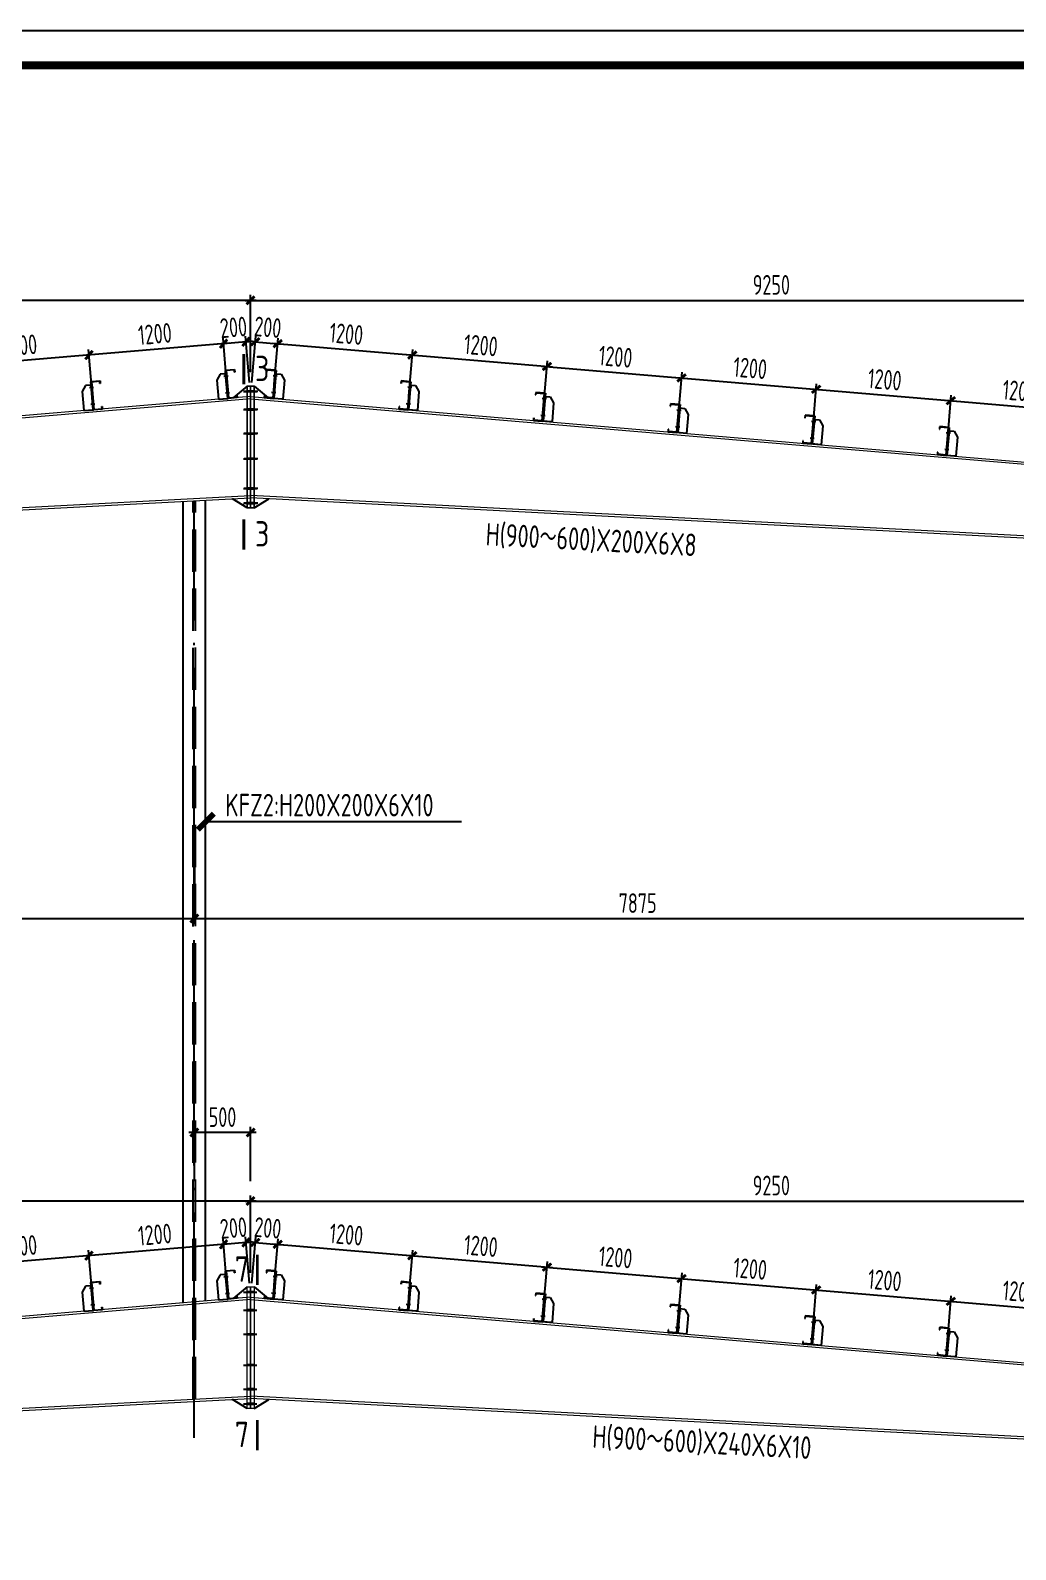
# Model space of a CAD drawing. Extents: x -3102990 to -851544, y -5293060 to -2540151.
# Drawn here: x -1225598 to -1208097, y -2657891 to -2630902 of the extents above; entities that cross this region are included whole.
import ezdxf

# ---------------------------------------------------------------- set-up
doc = ezdxf.new("R2010")
doc.units = 0
doc.header["$LTSCALE"] = 1000
doc.header["$PDMODE"] = 1
doc.linetypes.add('DASH', pattern=[0.35, 0.25, -0.1])
doc.linetypes.add('DOTE', pattern=[2.42, 2, -0.2, 0.02, -0.2])
doc.layers.get('0').update_dxf_attribs({"linetype": 'CONTINUOUS'})
doc.layers.get('Defpoints').update_dxf_attribs({"linetype": 'CONTINUOUS'})
for name, color, linetype in [('10', 7, 'CONTINUOUS'), ('AXIS', 253, 'DOTE'), ('COLU', 7, 'CONTINUOUS'), ('DIM', 3, 'CONTINUOUS'), ('PUB_TITLE', 4, 'CONTINUOUS'), ('REIN', 1, 'CONTINUOUS'), ('TEXT', 7, 'CONTINUOUS'), ('THIN', 7, 'CONTINUOUS'), ('檩托', 151, 'CONTINUOUS')]:
    doc.layers.add(name, color=color, linetype=linetype)
doc.layers.add('yichutu', color=7, linetype='CONTINUOUS', true_color=0xffffff, plot=False)
doc.styles.add('SJQYTEXTSTYLE', font='GBXWXT.shx', dxfattribs={"bigfont": 'GBHZFS.shx'})
doc.styles.add('TSSD_Dimension', font='tssdeng.shx', dxfattribs={"width": 0.7, "bigfont": 'Hztxt.shx'})
doc.styles.add('TSSD_Norm', font='Tssdeng.shx', dxfattribs={"width": 0.75, "bigfont": 'hztxt.shx'})
doc.styles.add('TSSD_Rein', font='Tssdeng.shx', dxfattribs={"width": 0.75, "bigfont": 'hztxt.shx'})
doc.dimstyles.new('SJQY_30_100', dxfattribs={"dimtxt": 350, "dimasz": 100, "dimexe": 250, "dimexo": 250, "dimgap": 100, "dimtad": 1, "dimdec": 0, "dimlfac": 0.3, "dimzin": 0, "dimdsep": 46, "dimtxsty": 'SJQYTEXTSTYLE', "dimblk": 'ARCHTICK', "dimcen": 0, "dimclrd": 256, "dimclre": 256, "dimclrt": 256, "dimadec": 0, "dimazin": 0, "dimtfac": 1, "dimtdec": 0, "dimtix": 1, "dimtmove": 2, "dimatfit": 1, "dimldrblk": 'ARCHTICK', "dimfxl": 1, "dimtvp": 1, "dimtolj": 1, "dimtzin": 0, "dimlwd": -1, "dimlwe": -1, "dimarcsym": 0})
doc.dimstyles.new('TSSD_50_100', dxfattribs={"dimtxt": 350, "dimasz": 100, "dimexe": 100, "dimexo": 250, "dimgap": 100, "dimtad": 1, "dimdec": 0, "dimlfac": 0.5, "dimzin": 0, "dimdsep": 46, "dimtxsty": 'TSSD_Dimension', "dimblk": 'ARCHTICK', "dimcen": 0, "dimdle": 100, "dimclrt": 7, "dimadec": 0, "dimazin": 0, "dimtfac": 1, "dimtdec": 0, "dimtix": 1, "dimtmove": 2, "dimatfit": 3, "dimfxl": 1, "dimtolj": 1, "dimtzin": 0, "dimarcsym": 0})

# ---------------------------------------------------------------- blocks, each defined once
blk = doc.blocks.new('A$C28752233')
at = {"layer": '檩托'}
for p, q in [((-151, 23), (-219, -78)), ((-60, 23), (-151, 23)), ((-60, 83), (-60, 23)), ((-46, 83), (-60, 83)), ((-60, 23), (-60, -417)), ((-46, 83), (111, 83)), ((-46, -417), (-46, 83)), ((-46, -417), (-46, 83)), ((-40, 78), (-40, -411)), ((106, 78), (-40, 78)), ((106, 38), (106, 78)), ((111, 38), (106, 38)), ((111, 83), (111, 38)), ((-219, -78), (-219, -417)), ((-87, -18), (-12, -18)), ((-219, -417), (-46, -417)), ((-87, -316), (-12, -316)), ((111, -417), (-46, -417)), ((-40, -411), (106, -411)), ((106, -372), (111, -372)), ((106, -411), (106, -372)), ((111, -372), (111, -417))]:
    blk.add_line(p, q, dxfattribs=at)
at = {"layer": '檩托', "const_width": 20, "elevation": 793}
blk.add_lwpolyline([(-60, -18), (-40, -18)], dxfattribs=at)
at = {"layer": '檩托', "const_width": 20}
blk.add_lwpolyline([(-60, -316), (-40, -316)], dxfattribs=at)
blk = doc.blocks.new('_ArchTick')
at = {"color": 0, "const_width": 0.5}
blk.add_lwpolyline([(-0.71, -0.71), (0.71, 0.71)], dxfattribs=at)
blk = doc.blocks.new('*D439')
at = {"layer": 'Defpoints', "color": 0, "ltscale": 1.5}
for p in [(-1222167, -2636468), (-1222085, -2637439), (-1221686, -2637405)]:
    blk.add_point(p, dxfattribs=at)
at = {"layer": 'DIM', "color": 0, "lineweight": -2, "ltscale": 1.5}
for p, q in [((-1222167, -2636468), (-1222267, -2636476)), ((-1222106, -2637190), (-1222175, -2636368)), ((-1221768, -2636434), (-1222167, -2636468)), ((-1221707, -2637156), (-1221777, -2636334)), ((-1221768, -2636434), (-1221669, -2636426))]:
    blk.add_line(p, q, dxfattribs=at)
at = {"layer": 'DIM', "color": 0, "lineweight": -2, "ltscale": 1.5, "xscale": 100, "yscale": 100, "zscale": 100}
for p, rotation in [((-1222167, -2636468), 4.844000375071663), ((-1221768, -2636434), 184.8440003750717)]:
    blk.add_blockref('_ArchTick', p, dxfattribs=dict(at, rotation=rotation))
at = {"layer": 'DIM', "color": 7, "ltscale": 1.5, "insert": (-1221991, -2636177), "char_height": 350, "attachment_point": 5, "rotation": 4.844, "style": 'TSSD_Dimension'}
blk.add_mtext('\\A1;200', dxfattribs=at)
blk = doc.blocks.new('*D440')
at = {"layer": 'Defpoints', "color": 0, "ltscale": 1.5}
for p in [(-1224558, -2636670), (-1222085, -2637439), (-1224476, -2637642)]:
    blk.add_point(p, dxfattribs=at)
at = {"layer": 'DIM', "color": 0, "lineweight": -2, "ltscale": 1.5}
for p, q in [((-1222067, -2636459), (-1224658, -2636679)), ((-1222106, -2637190), (-1222175, -2636368)), ((-1224497, -2637392), (-1224567, -2636571))]:
    blk.add_line(p, q, dxfattribs=at)
at = {"layer": 'DIM', "color": 0, "lineweight": -2, "ltscale": 1.5, "xscale": 100, "yscale": 100, "zscale": 100}
for p, rotation in [((-1222167, -2636468), 4.844000375027848), ((-1224558, -2636670), 184.8440003750278)]:
    blk.add_blockref('_ArchTick', p, dxfattribs=dict(at, rotation=rotation))
at = {"layer": 'DIM', "color": 7, "ltscale": 1.5, "insert": (-1223386, -2636295), "char_height": 350, "attachment_point": 5, "rotation": 4.844, "style": 'TSSD_Dimension'}
blk.add_mtext('\\A1;1200', dxfattribs=at)
blk = doc.blocks.new('*D441')
at = {"layer": 'Defpoints', "color": 0, "ltscale": 1.5}
for p in [(-1226950, -2636873), (-1226868, -2637844), (-1224476, -2637642)]:
    blk.add_point(p, dxfattribs=at)
at = {"layer": 'DIM', "color": 0, "lineweight": -2, "ltscale": 1.5}
for p, q in [((-1224459, -2636662), (-1227050, -2636882)), ((-1226889, -2637595), (-1226958, -2636774)), ((-1224497, -2637392), (-1224567, -2636571))]:
    blk.add_line(p, q, dxfattribs=at)
at = {"layer": 'DIM', "color": 0, "lineweight": -2, "ltscale": 1.5, "xscale": 100, "yscale": 100, "zscale": 100}
for p, rotation in [((-1226950, -2636873), 184.8440003750278), ((-1224558, -2636670), 4.844000375027848)]:
    blk.add_blockref('_ArchTick', p, dxfattribs=dict(at, rotation=rotation))
at = {"layer": 'DIM', "color": 7, "ltscale": 1.5, "insert": (-1225777, -2636498), "char_height": 350, "attachment_point": 5, "rotation": 4.844, "style": 'TSSD_Dimension'}
blk.add_mtext('\\A1;1200', dxfattribs=at)
blk = doc.blocks.new('*D450')
at = {"layer": 'Defpoints', "color": 0, "ltscale": 1.5}
for p in [(-1240186, -2635698), (-1240186, -2637225), (-1221686, -2637225)]:
    blk.add_point(p, dxfattribs=at)
at = {"layer": 'DIM', "color": 0, "lineweight": -2, "ltscale": 1.5}
for p, q in [((-1221586, -2635698), (-1240286, -2635698)), ((-1240186, -2636975), (-1240186, -2635598)), ((-1221686, -2636975), (-1221686, -2635598))]:
    blk.add_line(p, q, dxfattribs=at)
at = {"layer": 'DIM', "color": 0, "lineweight": -2, "ltscale": 1.5, "xscale": 100, "yscale": 100, "zscale": 100, "rotation": 180}
blk.add_blockref('_ArchTick', (-1240186, -2635698), dxfattribs=at)
at = {"layer": 'DIM', "color": 0, "lineweight": -2, "ltscale": 1.5, "xscale": 100, "yscale": 100, "zscale": 100}
blk.add_blockref('_ArchTick', (-1221686, -2635698), dxfattribs=at)
at = {"layer": 'DIM', "color": 7, "ltscale": 1.5, "insert": (-1230936, -2635423), "char_height": 350, "attachment_point": 5, "style": 'TSSD_Dimension'}
blk.add_mtext('\\A1;9250', dxfattribs=at)
blk = doc.blocks.new('*D462')
at = {"layer": 'Defpoints', "color": 0, "ltscale": 1.5}
for p in [(-1222167, -2652468), (-1222085, -2653439), (-1221686, -2653405)]:
    blk.add_point(p, dxfattribs=at)
at = {"layer": 'DIM', "color": 0, "lineweight": -2, "ltscale": 1.5}
for p, q in [((-1222106, -2653190), (-1222175, -2652368)), ((-1221768, -2652434), (-1222167, -2652468)), ((-1221707, -2653156), (-1221777, -2652334)), ((-1221768, -2652434), (-1221669, -2652426)), ((-1222167, -2652468), (-1222267, -2652476))]:
    blk.add_line(p, q, dxfattribs=at)
at = {"layer": 'DIM', "color": 0, "lineweight": -2, "ltscale": 1.5, "xscale": 100, "yscale": 100, "zscale": 100}
for p, rotation in [((-1222167, -2652468), 4.844000375071663), ((-1221768, -2652434), 184.8440003750717)]:
    blk.add_blockref('_ArchTick', p, dxfattribs=dict(at, rotation=rotation))
at = {"layer": 'DIM', "color": 7, "ltscale": 1.5, "insert": (-1221991, -2652177), "char_height": 350, "attachment_point": 5, "rotation": 4.844, "style": 'TSSD_Dimension'}
blk.add_mtext('\\A1;200', dxfattribs=at)
blk = doc.blocks.new('*D463')
at = {"layer": 'Defpoints', "color": 0, "ltscale": 1.5}
for p in [(-1224558, -2652670), (-1222085, -2653439), (-1224476, -2653642)]:
    blk.add_point(p, dxfattribs=at)
at = {"layer": 'DIM', "color": 0, "lineweight": -2, "ltscale": 1.5}
for p, q in [((-1222106, -2653190), (-1222175, -2652368)), ((-1222067, -2652459), (-1224658, -2652679)), ((-1224497, -2653392), (-1224567, -2652571))]:
    blk.add_line(p, q, dxfattribs=at)
at = {"layer": 'DIM', "color": 0, "lineweight": -2, "ltscale": 1.5, "xscale": 100, "yscale": 100, "zscale": 100}
for p, rotation in [((-1222167, -2652468), 4.844000375027848), ((-1224558, -2652670), 184.8440003750278)]:
    blk.add_blockref('_ArchTick', p, dxfattribs=dict(at, rotation=rotation))
at = {"layer": 'DIM', "color": 7, "ltscale": 1.5, "insert": (-1223386, -2652295), "char_height": 350, "attachment_point": 5, "rotation": 4.844, "style": 'TSSD_Dimension'}
blk.add_mtext('\\A1;1200', dxfattribs=at)
blk = doc.blocks.new('*D464')
at = {"layer": 'Defpoints', "color": 0, "ltscale": 1.5}
for p in [(-1226950, -2652873), (-1224476, -2653642), (-1226868, -2653844)]:
    blk.add_point(p, dxfattribs=at)
at = {"layer": 'DIM', "color": 0, "lineweight": -2, "ltscale": 1.5}
for p, q in [((-1224459, -2652662), (-1227050, -2652882)), ((-1224497, -2653392), (-1224567, -2652571)), ((-1226889, -2653595), (-1226958, -2652774))]:
    blk.add_line(p, q, dxfattribs=at)
at = {"layer": 'DIM', "color": 0, "lineweight": -2, "ltscale": 1.5, "xscale": 100, "yscale": 100, "zscale": 100}
for p, rotation in [((-1224558, -2652670), 4.844000375027848), ((-1226950, -2652873), 184.8440003750278)]:
    blk.add_blockref('_ArchTick', p, dxfattribs=dict(at, rotation=rotation))
at = {"layer": 'DIM', "color": 7, "ltscale": 1.5, "insert": (-1225777, -2652498), "char_height": 350, "attachment_point": 5, "rotation": 4.844, "style": 'TSSD_Dimension'}
blk.add_mtext('\\A1;1200', dxfattribs=at)
blk = doc.blocks.new('*D473')
at = {"layer": 'Defpoints', "color": 0, "ltscale": 1.5}
for p in [(-1240186, -2651698), (-1240186, -2653225), (-1221686, -2653225)]:
    blk.add_point(p, dxfattribs=at)
at = {"layer": 'DIM', "color": 0, "lineweight": -2, "ltscale": 1.5}
for p, q in [((-1240186, -2652975), (-1240186, -2651598)), ((-1221686, -2652975), (-1221686, -2651598)), ((-1221586, -2651698), (-1240286, -2651698))]:
    blk.add_line(p, q, dxfattribs=at)
at = {"layer": 'DIM', "color": 0, "lineweight": -2, "ltscale": 1.5, "xscale": 100, "yscale": 100, "zscale": 100, "rotation": 180}
blk.add_blockref('_ArchTick', (-1240186, -2651698), dxfattribs=at)
at = {"layer": 'DIM', "color": 0, "lineweight": -2, "ltscale": 1.5, "xscale": 100, "yscale": 100, "zscale": 100}
blk.add_blockref('_ArchTick', (-1221686, -2651698), dxfattribs=at)
at = {"layer": 'DIM', "color": 7, "ltscale": 1.5, "insert": (-1230936, -2651423), "char_height": 350, "attachment_point": 5, "style": 'TSSD_Dimension'}
blk.add_mtext('\\A1;9250', dxfattribs=at)
blk = doc.blocks.new('*D478')
at = {"layer": 'Defpoints', "color": 0, "ltscale": 1.5}
for p in [(-1221205, -2636468), (-1221686, -2637405), (-1221288, -2637439)]:
    blk.add_point(p, dxfattribs=at)
at = {"layer": 'DIM', "color": 0, "lineweight": -2, "ltscale": 1.5}
for p, q in [((-1221604, -2636434), (-1221703, -2636426)), ((-1221665, -2637156), (-1221595, -2636334)), ((-1221604, -2636434), (-1221205, -2636468)), ((-1221266, -2637190), (-1221197, -2636368)), ((-1221205, -2636468), (-1221106, -2636476))]:
    blk.add_line(p, q, dxfattribs=at)
at = {"layer": 'DIM', "color": 0, "lineweight": -2, "ltscale": 1.5, "xscale": 100, "yscale": 100, "zscale": 100}
for p, rotation in [((-1221604, -2636434), 355.1559996249284), ((-1221205, -2636468), 175.1559996249283)]:
    blk.add_blockref('_ArchTick', p, dxfattribs=dict(at, rotation=rotation))
at = {"layer": 'DIM', "color": 7, "ltscale": 1.5, "insert": (-1221381, -2636177), "char_height": 350, "attachment_point": 5, "rotation": 355.156, "style": 'TSSD_Dimension'}
blk.add_mtext('\\A1;200', dxfattribs=at)
blk = doc.blocks.new('*D479')
at = {"layer": 'Defpoints', "color": 0, "ltscale": 1.5}
for p in [(-1218814, -2636670), (-1221288, -2637439), (-1218896, -2637642)]:
    blk.add_point(p, dxfattribs=at)
at = {"layer": 'DIM', "color": 0, "lineweight": -2, "ltscale": 1.5}
for p, q in [((-1221305, -2636459), (-1218714, -2636679)), ((-1221266, -2637190), (-1221197, -2636368)), ((-1218875, -2637392), (-1218805, -2636571))]:
    blk.add_line(p, q, dxfattribs=at)
at = {"layer": 'DIM', "color": 0, "lineweight": -2, "ltscale": 1.5, "xscale": 100, "yscale": 100, "zscale": 100}
for p, rotation in [((-1221205, -2636468), 175.1559996245568), ((-1218814, -2636670), 355.1559996245568)]:
    blk.add_blockref('_ArchTick', p, dxfattribs=dict(at, rotation=rotation))
at = {"layer": 'DIM', "color": 7, "ltscale": 1.5, "insert": (-1219986, -2636295), "char_height": 350, "attachment_point": 5, "rotation": 355.156, "style": 'TSSD_Dimension'}
blk.add_mtext('\\A1;1200', dxfattribs=at)
blk = doc.blocks.new('*D480')
at = {"layer": 'Defpoints', "color": 0, "ltscale": 1.5}
for p in [(-1216422, -2636873), (-1218896, -2637642), (-1216505, -2637844)]:
    blk.add_point(p, dxfattribs=at)
at = {"layer": 'DIM', "color": 0, "lineweight": -2, "ltscale": 1.5}
for p, q in [((-1218913, -2636662), (-1216323, -2636882)), ((-1218875, -2637392), (-1218805, -2636571)), ((-1216484, -2637595), (-1216414, -2636774))]:
    blk.add_line(p, q, dxfattribs=at)
at = {"layer": 'DIM', "color": 0, "lineweight": -2, "ltscale": 1.5, "xscale": 100, "yscale": 100, "zscale": 100}
for p, rotation in [((-1218814, -2636670), 175.1559996245568), ((-1216422, -2636873), 355.1559996245568)]:
    blk.add_blockref('_ArchTick', p, dxfattribs=dict(at, rotation=rotation))
at = {"layer": 'DIM', "color": 7, "ltscale": 1.5, "insert": (-1217595, -2636498), "char_height": 350, "attachment_point": 5, "rotation": 355.156, "style": 'TSSD_Dimension'}
blk.add_mtext('\\A1;1200', dxfattribs=at)
blk = doc.blocks.new('*D481')
at = {"layer": 'Defpoints', "color": 0, "ltscale": 1.5}
for p in [(-1214031, -2637076), (-1216505, -2637844), (-1214113, -2638047)]:
    blk.add_point(p, dxfattribs=at)
at = {"layer": 'DIM', "color": 0, "lineweight": -2, "ltscale": 1.5}
for p, q in [((-1216484, -2637595), (-1216414, -2636774)), ((-1216522, -2636865), (-1213931, -2637084)), ((-1214092, -2637798), (-1214023, -2636976))]:
    blk.add_line(p, q, dxfattribs=at)
at = {"layer": 'DIM', "color": 0, "lineweight": -2, "ltscale": 1.5, "xscale": 100, "yscale": 100, "zscale": 100}
for p, rotation in [((-1216422, -2636873), 175.1559996245568), ((-1214031, -2637076), 355.1559996245568)]:
    blk.add_blockref('_ArchTick', p, dxfattribs=dict(at, rotation=rotation))
at = {"layer": 'DIM', "color": 7, "ltscale": 1.5, "insert": (-1215203, -2636700), "char_height": 350, "attachment_point": 5, "rotation": 355.156, "style": 'TSSD_Dimension'}
blk.add_mtext('\\A1;1200', dxfattribs=at)
blk = doc.blocks.new('*D482')
at = {"layer": 'Defpoints', "color": 0, "ltscale": 1.5}
for p in [(-1211640, -2637278), (-1214113, -2638047), (-1211722, -2638250)]:
    blk.add_point(p, dxfattribs=at)
at = {"layer": 'DIM', "color": 0, "lineweight": -2, "ltscale": 1.5}
for p, q in [((-1214092, -2637798), (-1214023, -2636976)), ((-1214131, -2637067), (-1211540, -2637287)), ((-1211701, -2638000), (-1211631, -2637179))]:
    blk.add_line(p, q, dxfattribs=at)
at = {"layer": 'DIM', "color": 0, "lineweight": -2, "ltscale": 1.5, "xscale": 100, "yscale": 100, "zscale": 100}
for p, rotation in [((-1214031, -2637076), 175.1559996245568), ((-1211640, -2637278), 355.1559996245568)]:
    blk.add_blockref('_ArchTick', p, dxfattribs=dict(at, rotation=rotation))
at = {"layer": 'DIM', "color": 7, "ltscale": 1.5, "insert": (-1212812, -2636903), "char_height": 350, "attachment_point": 5, "rotation": 355.156, "style": 'TSSD_Dimension'}
blk.add_mtext('\\A1;1200', dxfattribs=at)
blk = doc.blocks.new('*D483')
at = {"layer": 'Defpoints', "color": 0, "ltscale": 1.5}
for p in [(-1209248, -2637481), (-1211722, -2638250), (-1209330, -2638452)]:
    blk.add_point(p, dxfattribs=at)
at = {"layer": 'DIM', "color": 0, "lineweight": -2, "ltscale": 1.5}
for p, q in [((-1211739, -2637270), (-1209148, -2637490)), ((-1211701, -2638000), (-1211631, -2637179)), ((-1209309, -2638203), (-1209240, -2637382))]:
    blk.add_line(p, q, dxfattribs=at)
at = {"layer": 'DIM', "color": 0, "lineweight": -2, "ltscale": 1.5, "xscale": 100, "yscale": 100, "zscale": 100}
for p, rotation in [((-1211640, -2637278), 175.1559996245568), ((-1209248, -2637481), 355.1559996245568)]:
    blk.add_blockref('_ArchTick', p, dxfattribs=dict(at, rotation=rotation))
at = {"layer": 'DIM', "color": 7, "ltscale": 1.5, "insert": (-1210421, -2637106), "char_height": 350, "attachment_point": 5, "rotation": 355.156, "style": 'TSSD_Dimension'}
blk.add_mtext('\\A1;1200', dxfattribs=at)
blk = doc.blocks.new('*D484')
at = {"layer": 'Defpoints', "color": 0, "ltscale": 1.5}
for p in [(-1206857, -2637684), (-1209330, -2638452), (-1206939, -2638655)]:
    blk.add_point(p, dxfattribs=at)
at = {"layer": 'DIM', "color": 0, "lineweight": -2, "ltscale": 1.5}
for p, q in [((-1209348, -2637473), (-1206757, -2637692)), ((-1209309, -2638203), (-1209240, -2637382)), ((-1206918, -2638406), (-1206848, -2637584))]:
    blk.add_line(p, q, dxfattribs=at)
at = {"layer": 'DIM', "color": 0, "lineweight": -2, "ltscale": 1.5, "xscale": 100, "yscale": 100, "zscale": 100}
for p, rotation in [((-1209248, -2637481), 175.1559996245568), ((-1206857, -2637684), 355.1559996245568)]:
    blk.add_blockref('_ArchTick', p, dxfattribs=dict(at, rotation=rotation))
at = {"layer": 'DIM', "color": 7, "ltscale": 1.5, "insert": (-1208029, -2637308), "char_height": 350, "attachment_point": 5, "rotation": 355.156, "style": 'TSSD_Dimension'}
blk.add_mtext('\\A1;1200', dxfattribs=at)
blk = doc.blocks.new('*D489')
at = {"layer": 'Defpoints', "color": 0, "ltscale": 1.5}
for p in [(-1203186, -2635698), (-1221686, -2637225), (-1203186, -2637225)]:
    blk.add_point(p, dxfattribs=at)
at = {"layer": 'DIM', "color": 0, "lineweight": -2, "ltscale": 1.5}
for p, q in [((-1221786, -2635698), (-1203086, -2635698)), ((-1221686, -2636975), (-1221686, -2635598)), ((-1203186, -2636975), (-1203186, -2635598))]:
    blk.add_line(p, q, dxfattribs=at)
at = {"layer": 'DIM', "color": 0, "lineweight": -2, "ltscale": 1.5, "xscale": 100, "yscale": 100, "zscale": 100, "rotation": 180}
blk.add_blockref('_ArchTick', (-1221686, -2635698), dxfattribs=at)
at = {"layer": 'DIM', "color": 0, "lineweight": -2, "ltscale": 1.5, "xscale": 100, "yscale": 100, "zscale": 100}
blk.add_blockref('_ArchTick', (-1203186, -2635698), dxfattribs=at)
at = {"layer": 'DIM', "color": 7, "ltscale": 1.5, "insert": (-1212436, -2635423), "char_height": 350, "attachment_point": 5, "style": 'TSSD_Dimension'}
blk.add_mtext('\\A1;9250', dxfattribs=at)
blk = doc.blocks.new('*D503')
at = {"layer": 'Defpoints', "color": 0, "ltscale": 1.5}
for p in [(-1221205, -2652468), (-1221686, -2653405), (-1221288, -2653439)]:
    blk.add_point(p, dxfattribs=at)
at = {"layer": 'DIM', "color": 0, "lineweight": -2, "ltscale": 1.5}
for p, q in [((-1221604, -2652434), (-1221703, -2652426)), ((-1221665, -2653156), (-1221595, -2652334)), ((-1221604, -2652434), (-1221205, -2652468)), ((-1221266, -2653190), (-1221197, -2652368)), ((-1221205, -2652468), (-1221106, -2652476))]:
    blk.add_line(p, q, dxfattribs=at)
at = {"layer": 'DIM', "color": 0, "lineweight": -2, "ltscale": 1.5, "xscale": 100, "yscale": 100, "zscale": 100}
for p, rotation in [((-1221604, -2652434), 355.1559996249284), ((-1221205, -2652468), 175.1559996249283)]:
    blk.add_blockref('_ArchTick', p, dxfattribs=dict(at, rotation=rotation))
at = {"layer": 'DIM', "color": 7, "ltscale": 1.5, "insert": (-1221381, -2652177), "char_height": 350, "attachment_point": 5, "rotation": 355.156, "style": 'TSSD_Dimension'}
blk.add_mtext('\\A1;200', dxfattribs=at)
blk = doc.blocks.new('*D504')
at = {"layer": 'Defpoints', "color": 0, "ltscale": 1.5}
for p in [(-1218814, -2652670), (-1221288, -2653439), (-1218896, -2653642)]:
    blk.add_point(p, dxfattribs=at)
at = {"layer": 'DIM', "color": 0, "lineweight": -2, "ltscale": 1.5}
for p, q in [((-1221266, -2653190), (-1221197, -2652368)), ((-1221305, -2652459), (-1218714, -2652679)), ((-1218875, -2653392), (-1218805, -2652571))]:
    blk.add_line(p, q, dxfattribs=at)
at = {"layer": 'DIM', "color": 0, "lineweight": -2, "ltscale": 1.5, "xscale": 100, "yscale": 100, "zscale": 100}
for p, rotation in [((-1221205, -2652468), 175.1559996247644), ((-1218814, -2652670), 355.1559996247644)]:
    blk.add_blockref('_ArchTick', p, dxfattribs=dict(at, rotation=rotation))
at = {"layer": 'DIM', "color": 7, "ltscale": 1.5, "insert": (-1219986, -2652295), "char_height": 350, "attachment_point": 5, "rotation": 355.156, "style": 'TSSD_Dimension'}
blk.add_mtext('\\A1;1200', dxfattribs=at)
blk = doc.blocks.new('*D505')
at = {"layer": 'Defpoints', "color": 0, "ltscale": 1.5}
for p in [(-1216422, -2652873), (-1218896, -2653642), (-1216505, -2653844)]:
    blk.add_point(p, dxfattribs=at)
at = {"layer": 'DIM', "color": 0, "lineweight": -2, "ltscale": 1.5}
for p, q in [((-1218913, -2652662), (-1216323, -2652882)), ((-1218875, -2653392), (-1218805, -2652571)), ((-1216484, -2653595), (-1216414, -2652774))]:
    blk.add_line(p, q, dxfattribs=at)
at = {"layer": 'DIM', "color": 0, "lineweight": -2, "ltscale": 1.5, "xscale": 100, "yscale": 100, "zscale": 100}
for p, rotation in [((-1218814, -2652670), 175.1559996247644), ((-1216422, -2652873), 355.1559996247644)]:
    blk.add_blockref('_ArchTick', p, dxfattribs=dict(at, rotation=rotation))
at = {"layer": 'DIM', "color": 7, "ltscale": 1.5, "insert": (-1217595, -2652498), "char_height": 350, "attachment_point": 5, "rotation": 355.156, "style": 'TSSD_Dimension'}
blk.add_mtext('\\A1;1200', dxfattribs=at)
blk = doc.blocks.new('*D506')
at = {"layer": 'Defpoints', "color": 0, "ltscale": 1.5}
for p in [(-1214031, -2653076), (-1216505, -2653844), (-1214113, -2654047)]:
    blk.add_point(p, dxfattribs=at)
at = {"layer": 'DIM', "color": 0, "lineweight": -2, "ltscale": 1.5}
for p, q in [((-1216522, -2652865), (-1213931, -2653084)), ((-1216484, -2653595), (-1216414, -2652774)), ((-1214092, -2653798), (-1214023, -2652976))]:
    blk.add_line(p, q, dxfattribs=at)
at = {"layer": 'DIM', "color": 0, "lineweight": -2, "ltscale": 1.5, "xscale": 100, "yscale": 100, "zscale": 100}
for p, rotation in [((-1216422, -2652873), 175.1559996247644), ((-1214031, -2653076), 355.1559996247644)]:
    blk.add_blockref('_ArchTick', p, dxfattribs=dict(at, rotation=rotation))
at = {"layer": 'DIM', "color": 7, "ltscale": 1.5, "insert": (-1215203, -2652700), "char_height": 350, "attachment_point": 5, "rotation": 355.156, "style": 'TSSD_Dimension'}
blk.add_mtext('\\A1;1200', dxfattribs=at)
blk = doc.blocks.new('*D507')
at = {"layer": 'Defpoints', "color": 0, "ltscale": 1.5}
for p in [(-1211640, -2653278), (-1214113, -2654047), (-1211722, -2654250)]:
    blk.add_point(p, dxfattribs=at)
at = {"layer": 'DIM', "color": 0, "lineweight": -2, "ltscale": 1.5}
for p, q in [((-1214092, -2653798), (-1214023, -2652976)), ((-1214131, -2653067), (-1211540, -2653287)), ((-1211701, -2654000), (-1211631, -2653179))]:
    blk.add_line(p, q, dxfattribs=at)
at = {"layer": 'DIM', "color": 0, "lineweight": -2, "ltscale": 1.5, "xscale": 100, "yscale": 100, "zscale": 100}
for p, rotation in [((-1214031, -2653076), 175.1559996245568), ((-1211640, -2653278), 355.1559996245568)]:
    blk.add_blockref('_ArchTick', p, dxfattribs=dict(at, rotation=rotation))
at = {"layer": 'DIM', "color": 7, "ltscale": 1.5, "insert": (-1212812, -2652903), "char_height": 350, "attachment_point": 5, "rotation": 355.156, "style": 'TSSD_Dimension'}
blk.add_mtext('\\A1;1200', dxfattribs=at)
blk = doc.blocks.new('*D508')
at = {"layer": 'Defpoints', "color": 0, "ltscale": 1.5}
for p in [(-1209248, -2653481), (-1211722, -2654250), (-1209330, -2654452)]:
    blk.add_point(p, dxfattribs=at)
at = {"layer": 'DIM', "color": 0, "lineweight": -2, "ltscale": 1.5}
for p, q in [((-1211701, -2654000), (-1211631, -2653179)), ((-1211739, -2653270), (-1209148, -2653490)), ((-1209309, -2654203), (-1209240, -2653382))]:
    blk.add_line(p, q, dxfattribs=at)
at = {"layer": 'DIM', "color": 0, "lineweight": -2, "ltscale": 1.5, "xscale": 100, "yscale": 100, "zscale": 100}
for p, rotation in [((-1211640, -2653278), 175.1559996245568), ((-1209248, -2653481), 355.1559996245568)]:
    blk.add_blockref('_ArchTick', p, dxfattribs=dict(at, rotation=rotation))
at = {"layer": 'DIM', "color": 7, "ltscale": 1.5, "insert": (-1210421, -2653106), "char_height": 350, "attachment_point": 5, "rotation": 355.156, "style": 'TSSD_Dimension'}
blk.add_mtext('\\A1;1200', dxfattribs=at)
blk = doc.blocks.new('*D509')
at = {"layer": 'Defpoints', "color": 0, "ltscale": 1.5}
for p in [(-1206857, -2653684), (-1209330, -2654452), (-1206939, -2654655)]:
    blk.add_point(p, dxfattribs=at)
at = {"layer": 'DIM', "color": 0, "lineweight": -2, "ltscale": 1.5}
for p, q in [((-1209348, -2653473), (-1206757, -2653692)), ((-1209309, -2654203), (-1209240, -2653382)), ((-1206918, -2654406), (-1206848, -2653584))]:
    blk.add_line(p, q, dxfattribs=at)
at = {"layer": 'DIM', "color": 0, "lineweight": -2, "ltscale": 1.5, "xscale": 100, "yscale": 100, "zscale": 100}
for p, rotation in [((-1209248, -2653481), 175.1559996245568), ((-1206857, -2653684), 355.1559996245568)]:
    blk.add_blockref('_ArchTick', p, dxfattribs=dict(at, rotation=rotation))
at = {"layer": 'DIM', "color": 7, "ltscale": 1.5, "insert": (-1208029, -2653308), "char_height": 350, "attachment_point": 5, "rotation": 355.156, "style": 'TSSD_Dimension'}
blk.add_mtext('\\A1;1200', dxfattribs=at)
blk = doc.blocks.new('*D514')
at = {"layer": 'Defpoints', "color": 0, "ltscale": 1.5}
for p in [(-1203186, -2651698), (-1221686, -2653225), (-1203186, -2653225)]:
    blk.add_point(p, dxfattribs=at)
at = {"layer": 'DIM', "color": 0, "lineweight": -2, "ltscale": 1.5}
for p, q in [((-1221686, -2652975), (-1221686, -2651598)), ((-1203186, -2652975), (-1203186, -2651598)), ((-1221786, -2651698), (-1203086, -2651698))]:
    blk.add_line(p, q, dxfattribs=at)
at = {"layer": 'DIM', "color": 0, "lineweight": -2, "ltscale": 1.5, "xscale": 100, "yscale": 100, "zscale": 100, "rotation": 180}
blk.add_blockref('_ArchTick', (-1221686, -2651698), dxfattribs=at)
at = {"layer": 'DIM', "color": 0, "lineweight": -2, "ltscale": 1.5, "xscale": 100, "yscale": 100, "zscale": 100}
blk.add_blockref('_ArchTick', (-1203186, -2651698), dxfattribs=at)
at = {"layer": 'DIM', "color": 7, "ltscale": 1.5, "insert": (-1212436, -2651423), "char_height": 350, "attachment_point": 5, "style": 'TSSD_Dimension'}
blk.add_mtext('\\A1;9250', dxfattribs=at)
blk = doc.blocks.new('*D520')
at = {"layer": 'Defpoints', "color": 0, "ltscale": 1.5}
for p in [(-1234386, -2645398), (-1222686, -2645398), (-1222686, -2646681)]:
    blk.add_point(p, dxfattribs=at)
at = {"layer": 'DIM', "color": 0, "lineweight": -2, "ltscale": 1.5}
for p, q in [((-1234386, -2645648), (-1234386, -2646781)), ((-1222686, -2645648), (-1222686, -2646781)), ((-1234486, -2646681), (-1222586, -2646681))]:
    blk.add_line(p, q, dxfattribs=at)
at = {"layer": 'DIM', "color": 0, "lineweight": -2, "ltscale": 1.5, "xscale": 100, "yscale": 100, "zscale": 100, "rotation": 180}
blk.add_blockref('_ArchTick', (-1234386, -2646681), dxfattribs=at)
at = {"layer": 'DIM', "color": 0, "lineweight": -2, "ltscale": 1.5, "xscale": 100, "yscale": 100, "zscale": 100}
blk.add_blockref('_ArchTick', (-1222686, -2646681), dxfattribs=at)
at = {"layer": 'DIM', "color": 7, "ltscale": 1.5, "insert": (-1228536, -2646406), "char_height": 350, "attachment_point": 5, "style": 'TSSD_Dimension'}
blk.add_mtext('\\A1;5850', dxfattribs=at)
blk = doc.blocks.new('*D521')
at = {"layer": 'Defpoints', "color": 0, "ltscale": 1.5}
for p in [(-1222686, -2645398), (-1206936, -2645398), (-1206936, -2646681)]:
    blk.add_point(p, dxfattribs=at)
at = {"layer": 'DIM', "color": 0, "lineweight": -2, "ltscale": 1.5}
for p, q in [((-1222686, -2645648), (-1222686, -2646781)), ((-1206936, -2645648), (-1206936, -2646781)), ((-1222786, -2646681), (-1206836, -2646681))]:
    blk.add_line(p, q, dxfattribs=at)
at = {"layer": 'DIM', "color": 0, "lineweight": -2, "ltscale": 1.5, "xscale": 100, "yscale": 100, "zscale": 100, "rotation": 180}
blk.add_blockref('_ArchTick', (-1222686, -2646681), dxfattribs=at)
at = {"layer": 'DIM', "color": 0, "lineweight": -2, "ltscale": 1.5, "xscale": 100, "yscale": 100, "zscale": 100}
blk.add_blockref('_ArchTick', (-1206936, -2646681), dxfattribs=at)
at = {"layer": 'DIM', "color": 7, "ltscale": 1.5, "insert": (-1214811, -2646406), "char_height": 350, "attachment_point": 5, "style": 'TSSD_Dimension'}
blk.add_mtext('\\A1;7875', dxfattribs=at)
blk = doc.blocks.new('*D2394')
at = {"layer": 'Defpoints', "color": 0, "ltscale": 1.5}
for p in [(-1222686, -2650483), (-1222686, -2651598), (-1221686, -2651598)]:
    blk.add_point(p, dxfattribs=at)
at = {"layer": 'DIM', "color": 0, "lineweight": -2, "ltscale": 1.5}
for p, q in [((-1221586, -2650483), (-1222786, -2650483)), ((-1222686, -2651348), (-1222686, -2650383)), ((-1221686, -2651348), (-1221686, -2650383))]:
    blk.add_line(p, q, dxfattribs=at)
at = {"layer": 'DIM', "color": 0, "lineweight": -2, "ltscale": 1.5, "xscale": 100, "yscale": 100, "zscale": 100, "rotation": 180}
blk.add_blockref('_ArchTick', (-1222686, -2650483), dxfattribs=at)
at = {"layer": 'DIM', "color": 0, "lineweight": -2, "ltscale": 1.5, "xscale": 100, "yscale": 100, "zscale": 100}
blk.add_blockref('_ArchTick', (-1221686, -2650483), dxfattribs=at)
at = {"layer": 'DIM', "color": 7, "ltscale": 1.5, "insert": (-1222186, -2650208), "char_height": 350, "attachment_point": 5, "style": 'TSSD_Dimension'}
blk.add_mtext('\\A1;500', dxfattribs=at)
blk = doc.blocks.new('A$C154754DE')
at = {"layer": 'PUB_TITLE'}
blk.add_lwpolyline([(0, 0), (0, 59400), (105125, 59400), (105125, 0)], close=True, dxfattribs=at)
at = {"layer": 'PUB_TITLE', "const_width": 141}
blk.add_lwpolyline([(103711, 369), (103711, 58781), (1429, 58781), (1429, 369), (103711, 369)], dxfattribs=at)
blk = doc.blocks.new('yct-1051-594-105125-59399.99998844-100-1002.0')
at = {"layer": 'yichutu', "color": 7, "true_color": 0xffffff}
blk.add_lwpolyline([(0, 0), (0, 59400), (105125, 59400), (105125, 0)], close=True, dxfattribs=at)

msp = doc.modelspace()

# ---------------------------------------------------------------- linework, layer by layer
at = {"layer": '10', "color": 6, "const_width": 50}
for points in [[(-1221806.64, -2636649.56), (-1221806.64, -2637189.56)], [(-1221806.64, -2639587.69), (-1221806.64, -2640127.69)], [(-1221565.65, -2652649.56), (-1221565.65, -2653189.56)], [(-1221565.65, -2655587.69), (-1221565.65, -2656127.69)]]:
    msp.add_lwpolyline(points, dxfattribs=at)
at = {"layer": 'AXIS', "ltscale": 2}
msp.add_line((-1222686.15, -2655905.11), (-1222686.15, -2639257.48), dxfattribs=at)
at = {"layer": 'COLU', "color": 4, "ltscale": 1.5}
for p, q in [((-1221746.15, -2637225.11), (-1221997.14, -2637431.46)), ((-1221814.12, -2637315.11), (-1221573.09, -2637315.11)), ((-1221558.17, -2637315.11), (-1221799.2, -2637315.11)), ((-1221626.15, -2637225.11), (-1221375.15, -2637431.46)), ((-1221626.15, -2637225.11), (-1221375.15, -2637431.46)), ((-1221814.12, -2637638.35), (-1221573.09, -2637638.35)), ((-1221558.17, -2637638.35), (-1221799.2, -2637638.35)), ((-1221814.12, -2638065.95), (-1221573.09, -2638065.95)), ((-1221558.17, -2638065.95), (-1221799.2, -2638065.95)), ((-1221814.12, -2638511.94), (-1221573.09, -2638511.94)), ((-1221558.17, -2638511.94), (-1221799.2, -2638511.94)), ((-1221814.12, -2639040.33), (-1221573.09, -2639040.33)), ((-1221558.17, -2639040.33), (-1221799.2, -2639040.33)), ((-1222886.15, -2653506.8), (-1222886.15, -2639267.95)), ((-1222486.15, -2653472.9), (-1222486.15, -2639247)), ((-1221746.15, -2639385.11), (-1222007.49, -2639221.99)), ((-1221814.12, -2639301.47), (-1221573.09, -2639301.47)), ((-1221558.17, -2639301.47), (-1221799.2, -2639301.47)), ((-1221626.15, -2639385.11), (-1221364.8, -2639221.99)), ((-1221626.15, -2639385.11), (-1221364.8, -2639221.99)), ((-1221746.15, -2653225.11), (-1221997.14, -2653431.46)), ((-1221626.15, -2653225.11), (-1221375.15, -2653431.46)), ((-1221814.12, -2653315.11), (-1221573.09, -2653315.11)), ((-1221814.12, -2653638.35), (-1221573.09, -2653638.35)), ((-1221814.12, -2654065.95), (-1221573.09, -2654065.95)), ((-1221814.12, -2654611.94), (-1221573.09, -2654611.94)), ((-1221814.12, -2655040.33), (-1221573.09, -2655040.33)), ((-1221746.15, -2655385.11), (-1222007.49, -2655221.99)), ((-1221814.12, -2655301.47), (-1221573.09, -2655301.47)), ((-1221626.15, -2655385.11), (-1221364.8, -2655221.99))]:
    msp.add_line(p, q, dxfattribs=at)
at = {"layer": 'COLU', "color": 4, "lineweight": 5}
for p, q in [((-1221686.15, -2637405.11), (-1251186.15, -2639905.11)), ((-1221682.77, -2637444.96), (-1251182.77, -2639944.96)), ((-1221689.52, -2637444.96), (-1192189.52, -2639944.96)), ((-1221686.15, -2637405.11), (-1192186.15, -2639905.11)), ((-1240086.91, -2640128.67), (-1221688.24, -2639165.16)), ((-1240084.81, -2640168.62), (-1221686.15, -2639205.11)), ((-1203287.48, -2640168.62), (-1221686.15, -2639205.11)), ((-1203285.38, -2640128.67), (-1221684.05, -2639165.16)), ((-1221686.15, -2653405.11), (-1251186.15, -2655905.11)), ((-1221682.77, -2653444.96), (-1251186.15, -2655945.25)), ((-1221689.52, -2653444.96), (-1192186.15, -2655945.25)), ((-1221686.15, -2653405.11), (-1192186.15, -2655905.11)), ((-1240086.64, -2656131.92), (-1221688.24, -2655165.16)), ((-1240084.54, -2656171.87), (-1221686.15, -2655205.11)), ((-1203287.75, -2656171.87), (-1221686.15, -2655205.11)), ((-1203285.65, -2656131.92), (-1221684.05, -2655165.16))]:
    msp.add_line(p, q, dxfattribs=at)
at = {"layer": 'COLU', "color": 4, "linetype": 'DASH', "ltscale": 3}
for p, q in [((-1222706.15, -2655218.65), (-1222706.15, -2639258.52)), ((-1222666.15, -2655216.55), (-1222666.15, -2639256.43))]:
    msp.add_line(p, q, dxfattribs=at)
at = {"layer": 'COLU', "color": 4, "lineweight": 5}
for points in [[(-1221746.15, -2637225.11), (-1221686.15, -2637225.11), (-1221686.15, -2639385.11), (-1221746.15, -2639385.11)], [(-1221686.15, -2637225.11), (-1221746.15, -2637225.11), (-1221746.15, -2639385.11), (-1221686.15, -2639385.11)], [(-1221686.15, -2637225.11), (-1221626.15, -2637225.11), (-1221626.15, -2639385.11), (-1221686.15, -2639385.11)], [(-1221626.15, -2637225.11), (-1221686.15, -2637225.11), (-1221686.15, -2639385.11), (-1221626.15, -2639385.11)], [(-1221746.15, -2653225.11), (-1221686.15, -2653225.11), (-1221686.15, -2655385.11), (-1221746.15, -2655385.11)], [(-1221686.15, -2653225.11), (-1221626.15, -2653225.11), (-1221626.15, -2655385.11), (-1221686.15, -2655385.11)]]:
    msp.add_lwpolyline(points, close=True, dxfattribs=at)
at = {"layer": 'REIN', "color": 4, "const_width": 50}
for points in [[(-1221746.15, -2637315.11), (-1221626.15, -2637315.11)], [(-1221626.15, -2637315.11), (-1221746.15, -2637315.11)], [(-1221746.15, -2637638.35), (-1221626.15, -2637638.35)], [(-1221626.15, -2637638.35), (-1221746.15, -2637638.35)], [(-1221746.15, -2638065.95), (-1221626.15, -2638065.95)], [(-1221626.15, -2638065.95), (-1221746.15, -2638065.95)], [(-1221746.15, -2638511.94), (-1221626.15, -2638511.94)], [(-1221626.15, -2638511.94), (-1221746.15, -2638511.94)], [(-1221746.15, -2639040.33), (-1221626.15, -2639040.33)], [(-1221626.15, -2639040.33), (-1221746.15, -2639040.33)], [(-1221746.15, -2639301.47), (-1221626.15, -2639301.47)], [(-1221626.15, -2639301.47), (-1221746.15, -2639301.47)], [(-1221746.15, -2653315.11), (-1221626.15, -2653315.11)], [(-1221746.15, -2653638.35), (-1221626.15, -2653638.35)], [(-1221746.15, -2654065.95), (-1221626.15, -2654065.95)], [(-1221746.15, -2654611.94), (-1221626.15, -2654611.94)], [(-1221746.15, -2655040.33), (-1221626.15, -2655040.33)], [(-1221746.15, -2655301.47), (-1221626.15, -2655301.47)]]:
    msp.add_lwpolyline(points, dxfattribs=at)

# ---------------------------------------------------------------- block references
at = {"ltscale": 1.5}
msp.add_blockref('A$C154754DE', (-1262295.96, -2690302.41), dxfattribs=at)
at = {"layer": 'COLU', "ltscale": 1.5, "rotation": 4.841598288473257}
for p in [(-1222073.99, -2637019.8), (-1224465.42, -2637222.46), (-1222073.99, -2653019.8), (-1224465.42, -2653222.46)]:
    msp.add_blockref('A$C28752233', p, dxfattribs=at)
at = {"layer": 'COLU', "ltscale": 1.5, "xscale": -1, "rotation": 355.1584017119421}
for p in [(-1221298.3, -2637019.8), (-1218906.87, -2637222.46), (-1216515.44, -2637425.12), (-1214124.01, -2637627.79), (-1211732.59, -2637830.45), (-1209341.16, -2638033.11), (-1221298.3, -2653019.8), (-1218906.87, -2653222.46), (-1216515.44, -2653425.12), (-1214124.01, -2653627.79), (-1211732.59, -2653830.45), (-1209341.16, -2654033.11)]:
    msp.add_blockref('A$C28752233', p, dxfattribs=at)
at = {"layer": 'yichutu'}
msp.add_blockref('yct-1051-594-105125-59399.99998844-100-1002.0', (-1262295.97, -2690302.4), dxfattribs=at)

# ---------------------------------------------------------------- texts
at = {"layer": '10', "color": 6, "style": 'TSSD_Rein', "width": 0.85}
for s, p in [('3', (-1221609.21, -2637132.76)), ('3', (-1221609.21, -2640070.88)), ('7', (-1221969.04, -2653132.76)), ('7', (-1221969.04, -2656070.88))]:
    msp.add_text(s, height=450, dxfattribs=at).set_placement(p)
at = {"layer": 'TEXT', "ltscale": 1.5, "style": 'TSSD_Norm', "width": 0.75}
msp.add_text('H(900～600)X200X6X8', height=400, rotation=357, dxfattribs=at).set_placement((-1217517.65, -2640050.2))
msp.add_text('KFZ2:H200X200X6X10', height=400, dxfattribs=at).set_placement((-1222136.8, -2644865.28))
at = {"layer": 'TEXT', "color": 1, "ltscale": 1.5, "style": 'TSSD_Norm', "width": 0.75}
msp.add_text('H(900～600)X240X6X10', height=400, rotation=357, dxfattribs=at).set_placement((-1215622.16, -2656080.04))

# ---------------------------------------------------------------- dimensions: what is measured, and where the dimension line sits
at = {"layer": 'DIM', "ltscale": 1.5}
for base, p1, p2, picture, middle in [((-1240186.15, -2635698.05), (-1221686.15, -2637225.11), (-1240186.15, -2637225.11), '*D450', (-1230936.15, -2635423.05)), ((-1222686.15, -2646681.12), (-1234386.15, -2645397.94), (-1222686.15, -2645397.94), '*D520', (-1228536.15, -2646406.12)), ((-1206936.15, -2646681.12), (-1222686.15, -2645397.94), (-1206936.15, -2645397.94), '*D521', (-1214811.15, -2646406.12)), ((-1222686.15, -2650483.38), (-1221686.15, -2651598.05), (-1222686.15, -2651598.05), '*D2394', (-1222186.15, -2650208.38)), ((-1240186.15, -2651698.05), (-1221686.15, -2653225.11), (-1240186.15, -2653225.11), '*D473', (-1230936.15, -2651423.05))]:
    dim = msp.add_linear_dim(base=base, p1=p1, p2=p2, dimstyle='TSSD_50_100', dxfattribs=at)
    dim.commit()
    dim.dimension.update_dxf_attribs({"geometry": picture, "text_midpoint": middle})
for base, p1, p2, angle, picture, middle in [((-1203186.15, -2635698.05), (-1221686.15, -2637225.11), (-1203186.15, -2637225.11), 180, '*D489', (-1212436.15, -2635423.05)), ((-1226949.86, -2636873.16), (-1224476.14, -2637641.55), (-1226867.57, -2637844.21), 4.844, '*D441', (-1225777.37, -2636497.81)), ((-1224558.44, -2636670.5), (-1222084.72, -2637438.88), (-1224476.14, -2637641.55), 4.844, '*D440', (-1223385.94, -2636295.15)), ((-1218813.85, -2636670.5), (-1221287.57, -2637438.88), (-1218896.15, -2637641.55), 175.156, '*D479', (-1219986.35, -2636295.15)), ((-1216422.43, -2636873.16), (-1218896.15, -2637641.55), (-1216504.72, -2637844.21), 175.156, '*D480', (-1217594.92, -2636497.81)), ((-1214031, -2637075.82), (-1216504.72, -2637844.21), (-1214113.29, -2638046.87), 175.156, '*D481', (-1215203.49, -2636700.47)), ((-1211639.57, -2637278.49), (-1214113.29, -2638046.87), (-1211721.86, -2638249.54), 175.156, '*D482', (-1212812.06, -2636903.14)), ((-1209248.14, -2637481.15), (-1211721.86, -2638249.54), (-1209330.43, -2638452.2), 175.156, '*D483', (-1210420.63, -2637105.8)), ((-1206856.71, -2637683.81), (-1209330.43, -2638452.2), (-1206939.01, -2638654.87), 175.156, '*D484', (-1208029.21, -2637308.46)), ((-1203186.15, -2651698.05), (-1221686.15, -2653225.11), (-1203186.15, -2653225.11), 180, '*D514', (-1212436.15, -2651423.05)), ((-1224558.44, -2652670.5), (-1222084.72, -2653438.88), (-1224476.14, -2653641.55), 4.844, '*D463', (-1223385.94, -2652295.15)), ((-1218813.85, -2652670.5), (-1221287.57, -2653438.88), (-1218896.15, -2653641.55), 175.156, '*D504', (-1219986.35, -2652295.15)), ((-1226949.86, -2652873.16), (-1224476.14, -2653641.55), (-1226867.57, -2653844.21), 4.844, '*D464', (-1225777.37, -2652497.81)), ((-1216422.43, -2652873.16), (-1218896.15, -2653641.55), (-1216504.72, -2653844.21), 175.156, '*D505', (-1217594.92, -2652497.81)), ((-1214031, -2653075.82), (-1216504.72, -2653844.21), (-1214113.29, -2654046.87), 175.156, '*D506', (-1215203.49, -2652700.47)), ((-1211639.57, -2653278.49), (-1214113.29, -2654046.87), (-1211721.86, -2654249.54), 175.156, '*D507', (-1212812.06, -2652903.14)), ((-1209248.14, -2653481.15), (-1211721.86, -2654249.54), (-1209330.43, -2654452.2), 175.156, '*D508', (-1210420.63, -2653105.8)), ((-1206856.71, -2653683.81), (-1209330.43, -2654452.2), (-1206939.01, -2654654.87), 175.156, '*D509', (-1208029.21, -2653308.46))]:
    dim = msp.add_linear_dim(base=base, p1=p1, p2=p2, angle=angle, dimstyle='TSSD_50_100', dxfattribs=at)
    dim.commit()
    dim.dimension.update_dxf_attribs({"geometry": picture, "text_midpoint": middle})
for p1, p2, distance, picture, middle in [((-1221686.15, -2637405.11), (-1222084.72, -2637438.88), -974.53, '*D439', (-1221990.95, -2636176.93)), ((-1221686.15, -2637405.11), (-1221287.57, -2637438.88), 974.53, '*D478', (-1221381.35, -2636176.93)), ((-1221686.15, -2653405.11), (-1222084.72, -2653438.88), -974.53, '*D462', (-1221990.95, -2652176.93)), ((-1221686.15, -2653405.11), (-1221287.57, -2653438.88), 974.53, '*D503', (-1221381.35, -2652176.93))]:
    dim = msp.add_aligned_dim(p1=p1, p2=p2, distance=distance, dimstyle='TSSD_50_100', dxfattribs=at)
    dim.commit()
    dim.dimension.update_dxf_attribs({"geometry": picture, "text_midpoint": middle})

# ---------------------------------------------------------------- leaders
at = {"layer": 'THIN', "lineweight": 5}
msp.add_leader([(-1222480.42, -2644959.01), (-1217942.62, -2644959.01)], dimstyle='SJQY_30_100', override={"dimasz": 200}, dxfattribs=at)

doc.saveas('drawing.dxf')
